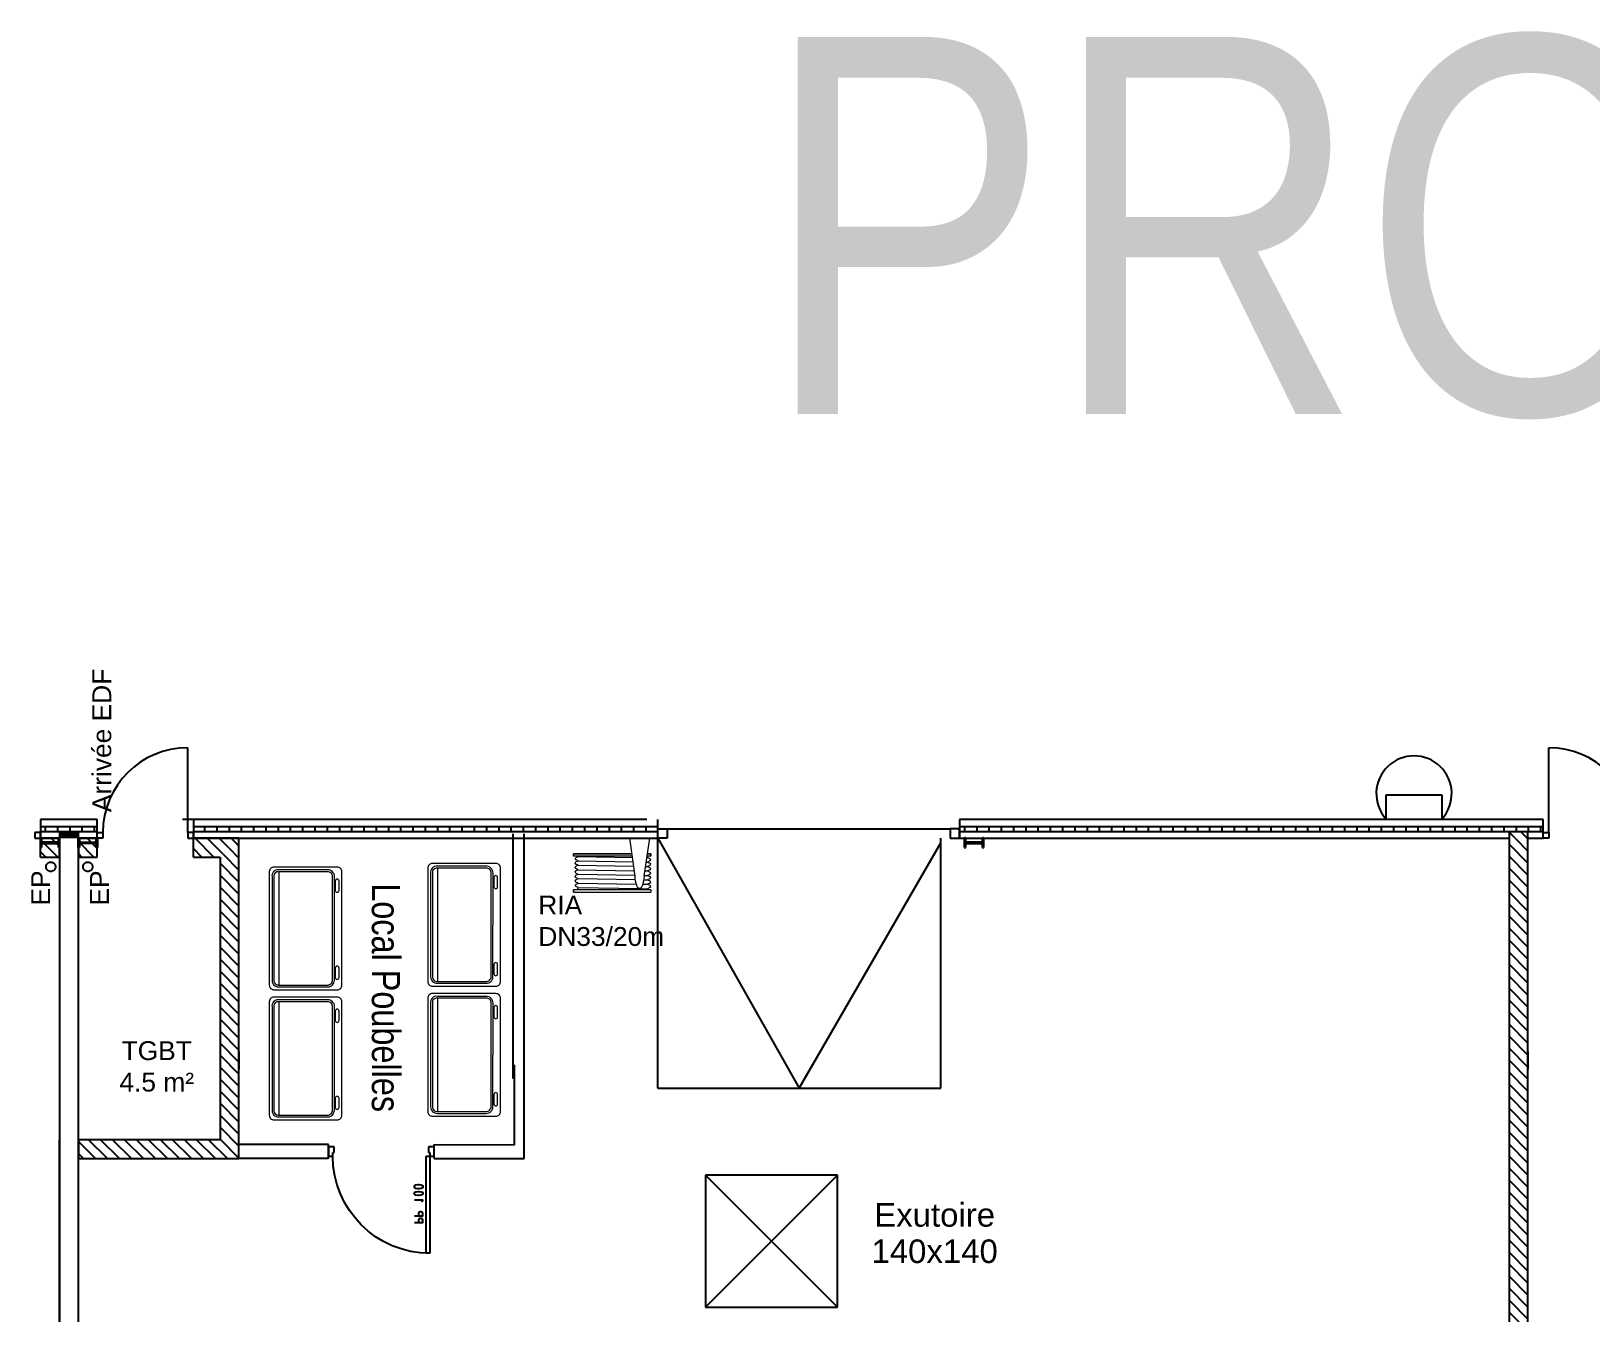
# Model space of a CAD drawing. Header units: millimetres. Extents: x 15590 to 15992, y 1055 to 1132.
# Drawn here: x 15702.03 to 15718.58, y 1110.12 to 1123.72 of the extents above; entities that cross this region are included whole.
import ezdxf

# ---------------------------------------------------------------- set-up
doc = ezdxf.new("R2010")
doc.units = ezdxf.units.MM
doc.header["$MEASUREMENT"] = 0
doc.linetypes.add('Cache', pattern=[564.444447, 282.222223, -282.222223])
doc.linetypes.add('Tirets', pattern=[0.004586, 0.002822, -0.001764])
doc.layers.get('0').update_dxf_attribs({"lineweight": 9})
for name, color, linetype in [('03_Projet', 7, 'Continuous'), ('05_Textes', 7, 'Continuous'), ('59', 7, 'Continuous'), ('AEP-PTT-EDF', 7, 'Continuous'), ('Cotation', 7, 'Continuous'), ('EP', 7, 'Continuous'), ('le cartouche', 7, 'Continuous'), ('murs exterieurs.P', 7, 'Continuous'), ('murs interieurs.P', 7, 'Continuous'), ('Parois', 7, 'Continuous'), ('structure', 7, 'Continuous'), ('surgeles', 4, 'Continuous')]:
    doc.layers.add(name, color=color, linetype=linetype)
for name, color, linetype, lineweight in [('DM cloison', 7, 'Continuous', 9), ('DM Divers', 7, 'Continuous', 9), ('DM RIA', 7, 'Continuous', 9)]:
    doc.layers.add(name, color=color, linetype=linetype, lineweight=lineweight)
doc.styles.add('Arial Narrow', font='ARIALN.TTF', dxfattribs={"height": 0.3})
doc.styles.add('GENERATED_STYLE_2', font='')
doc.styles.get("Standard").update_dxf_attribs({"font": 'swiss.ttf', "height": 0.2})
doc.styles.get('GENERATED_STYLE_2').set_extended_font_data('Arial Occidental')
pattern_1 = [(135, (15693.99056, 1074.65998), (-0.06363961, -0.06363961), [])]
pattern_2 = [(90, (15693.99056, 1074.65998), (-0.13, 8e-18), []), (180, (15693.99056, 1074.65998), (-8e-18, -0.13), [])]

# ---------------------------------------------------------------- blocks, each defined once
blk = doc.blocks.new('*U47')
at = {"layer": 'DM RIA', "color": 1, "linetype": 'Continuous'}
for p, q in [((313, 0), (104, 0)), ((-495, -191), (-495, -165)), ((-495, -165), (-495, -191)), ((-495, -165), (116, -165)), ((126, -165), (-495, -165)), ((158, -403), (104, 0)), ((313, 0), (253, -403)), ((325, -165), (289, -165)), ((296, -165), (325, -165)), ((325, -165), (325, -191)), ((325, -191), (325, -165)), ((130, -191), (-495, -191)), ((-447, -287), (144, -297)), ((-446, -191), (-446, -193)), ((-446, -240), (138, -250)), ((-445, -193), (131, -203)), ((269, -300), (291, -300)), ((276, -253), (291, -253)), ((283, -206), (292, -206)), ((325, -191), (285, -191)), ((291, -191), (291, -206)), ((-447, -334), (150, -345)), ((-446, -381), (156, -392)), ((-446, -429), (162, -439)), ((-446, -476), (-446, -477)), ((-446, -476), (171, -487)), ((240, -488), (291, -489)), ((250, -441), (291, -442)), ((255, -394), (291, -394)), ((262, -347), (291, -347)), ((291, -347), (291, -347)), ((291, -442), (291, -442)), ((-495, -574), (-495, -548)), ((325, -548), (-495, -548)), ((-495, -548), (-495, -574)), ((-495, -574), (325, -574)), ((-446, -523), (201, -534)), ((210, -534), (291, -536)), ((291, -536), (291, -548)), ((325, -548), (325, -574))]:
    blk.add_line(p, q, dxfattribs=at)
at = {"layer": 'DM RIA', "color": 1, "linetype": 'Continuous', "extrusion": (0, 0, -1)}
for centre, major_axis, start_param, end_param in [((-349, -312), (-128, 2), 5.58648, 6.97989), ((-348, -265), (-128, 2), 5.586496, 6.979875), ((-347, -218), (-128, 2), 5.58648, 6.97989), ((193, -276), (128, 0), 5.586483, 6.979887), ((193, -324), (128, 0), 5.586483, 6.979887), ((194, -229), (128, 0), 5.586483, 6.979887), ((-350, -360), (-128, 2), 5.58648, 6.97989), ((-348, -407), (-128, 2), 5.586491, 6.97988), ((-348, -454), (-128, 2), 5.586496, 6.979875), ((-347, -501), (-128, 2), 5.58648, 6.97989), ((206, -365), (0, -170), 4.940257, 7.626113), ((193, -371), (128, 0), 5.586483, 6.979887), ((193, -418), (128, 0), 5.586483, 6.979887), ((193, -465), (128, 0), 5.586483, 6.979887), ((193, -512), (128, 0), 5.586483, 6.979887), ((-328, -497), (-121, -41), 5.930977, 6.635394)]:
    blk.add_ellipse(centre, major_axis=major_axis, ratio=0.287901, start_param=start_param, end_param=end_param, dxfattribs=at)
blk = doc.blocks.new('RIA 33 20')
at = {"layer": 'DM RIA', "insert": (-608, 627), "char_height": 200, "width": 2384.82, "attachment_point": 1}
blk.add_mtext('{\\fArial|b0|i0|c0|p34;\\C1;RIA\\PDN33/20m}', dxfattribs=at)
blk = doc.blocks.new('Poubelle 1.30x0.77')
at = {"color": 7, "linetype": 'Continuous', "lineweight": 9}
blk.add_line((1.249, 0.668), (0.05, 0.668), dxfattribs=at)
for points in [[(1.25, 0.77), (0.05, 0.77, 0.418752), (0, 0.72), (0, 0.05, 0.431472), (0.05, 0), (1.25, 0, 0.434675), (1.3, 0.05), (1.3, 0.72, 0.441699)], [(0.1, 0.08), (1.199, 0.078, 0.445076), (1.271, 0.155), (1.271, 0.67, 0.499428), (1.198, 0.741), (0.099, 0.741, 0.41626), (0.03, 0.671), (0.03, 0.15, 0.416121)], [(0.104, 0.1), (1.199, 0.098, 0.445076), (1.251, 0.154), (1.251, 0.671, 0.517979), (1.2, 0.721), (0.103, 0.721, 0.45099), (0.05, 0.669), (0.05, 0.154, 0.457206)], [(0.13, 0.03), (0.23, 0.03, 0.999999), (0.23, 0.07), (0.13, 0.07, 0.999998)], [(1.053, 0.03), (1.153, 0.03, 0.999999), (1.153, 0.07), (1.053, 0.07, 0.999998)]]:
    blk.add_lwpolyline(points, format="xyb", close=True, dxfattribs=at)
blk = doc.blocks.new('PP100')
at = {"layer": '59', "color": 105, "linetype": 'Continuous'}
for p, q in [((107.5, 113), (103.5, 113)), ((103.5, 113), (103.5, 10)), ((107.5, 10), (107.5, 113)), ((0, 10), (4.5, 10)), ((0, 0), (0, 10)), ((6, 0), (0, 0)), ((4.5, 10), (4.5, 6)), ((4.5, 6), (6, 6)), ((6, 6), (6, 0)), ((103.5, 10), (107.5, 10)), ((106, 6), (107.5, 6)), ((106, 0), (106, 6)), ((112, 0), (106, 0)), ((107.5, 6), (107.5, 10)), ((107.5, 10), (112, 10)), ((112, 10), (112, 0))]:
    blk.add_line(p, q, dxfattribs=at)
for points in [[(91, 80.5, 0), (100, 80.5, 0), (100, 77.7, 0), (99.6, 76.8, 0), (99.2, 76.5, 0), (98.3, 76.2, 0), (97, 76.2, 0), (96.2, 76.5, 0), (95.7, 76.8, 0), (95.3, 77.7, 0), (95.3, 80.5, 0)], [(91, 73.3, 0), (100, 73.3, 0), (100, 70.5, 0), (99.6, 69.6, 0), (99.2, 69.3, 0), (98.3, 69, 0), (97, 69, 0), (96.2, 69.3, 0), (95.7, 69.6, 0), (95.3, 70.5, 0), (95.3, 73.3, 0)], [(98.7, 58.2, 0), (99.2, 57.6, 0), (100, 56.7, 0), (91, 56.7, 0)], [(100, 49.8, 0), (99.6, 50.7, 0), (98.3, 51.3, 0), (96.2, 51.7, 0), (94.9, 51.7, 0), (92.7, 51.3, 0), (91.4, 50.7, 0), (91, 49.8, 0), (91, 49.2, 0), (91.4, 48.3, 0), (92.7, 47.7, 0), (94.9, 47.4, 0), (96.2, 47.4, 0), (98.3, 47.7, 0), (99.6, 48.3, 0), (100, 49.2, 0), (100, 49.8, 0)], [(100, 42.6, 0), (99.6, 43.5, 0), (98.3, 44.1, 0), (96.2, 44.5, 0), (94.9, 44.5, 0), (92.7, 44.1, 0), (91.4, 43.5, 0), (91, 42.6, 0), (91, 42, 0), (91.4, 41.1, 0), (92.7, 40.5, 0), (94.9, 40.2, 0), (96.2, 40.2, 0), (98.3, 40.5, 0), (99.6, 41.1, 0), (100, 42, 0), (100, 42.6, 0)]]:
    blk.add_polyline3d(points, dxfattribs=at)
blk.add_arc((107.5, 10), 103, 90, 180, dxfattribs=at)

msp = doc.modelspace()

# ---------------------------------------------------------------- hatches: boundary and pattern name
at = {"layer": 'murs exterieurs.P', "linetype": 'Continuous', "ltscale": 1000}
h = msp.add_hatch(dxfattribs=at)
h.set_pattern_fill('ISOLANT_POLYSTYRENE_0005', color=256, scale=0.1, angle=90, style=0, pattern_type=2)
h.set_pattern_definition(pattern_2)
h.paths.add_polyline_path([(15702.429, 1115.279), (15702.129, 1115.279), (15702.129, 1115.229), (15702.429, 1115.229)], flags=0)
h = msp.add_hatch(dxfattribs=at)
h.set_pattern_fill('ISOLANT_POLYSTYRENE_0005', color=256, scale=0.1, angle=90, style=0, pattern_type=2)
h.set_pattern_definition(pattern_2)
h.paths.add_polyline_path([(15702.729, 1115.279), (15702.429, 1115.279), (15702.429, 1115.229), (15702.729, 1115.229)], flags=0)
h = msp.add_hatch(dxfattribs=at)
h.set_pattern_fill('ISOLANT_POLYSTYRENE_0005', color=256, scale=0.1, angle=90, style=0, pattern_type=2)
h.set_pattern_definition(pattern_2)
h.paths.add_polyline_path([(15708.675, 1115.279), (15703.749, 1115.279), (15703.749, 1115.229), (15708.675, 1115.229)], flags=0)
h = msp.add_hatch(dxfattribs=at)
h.set_pattern_fill('ISOLANT_POLYSTYRENE_0005', color=256, scale=0.1, angle=90, style=0, pattern_type=2)
h.set_pattern_definition(pattern_2)
h.paths.add_polyline_path([(15718.064, 1115.279), (15711.875, 1115.279), (15711.875, 1115.229), (15718.064, 1115.229)], flags=0)
for points in [[(15702.329, 1115.159), (15702.429, 1115.159), (15702.429, 1115.229), (15702.329, 1115.229)], [(15702.529, 1115.229), (15702.429, 1115.229), (15702.429, 1115.159), (15702.529, 1115.159)]]:
    msp.add_hatch(color=256, dxfattribs=at).paths.add_polyline_path(points, flags=0)
h = msp.add_hatch(dxfattribs=at)
h.set_pattern_fill('BRIQUES_DE_PAREMENT_0005', color=256, scale=0.1, angle=90, style=0, pattern_type=2)
h.set_pattern_definition(pattern_1)
h.paths.add_polyline_path([(15717.704, 1115.159), (15717.904, 1115.159), (15717.904, 1115.229), (15717.704, 1115.229)], flags=0)
at = {"layer": 'murs interieurs.P', "linetype": 'Continuous', "ltscale": 1000}
h = msp.add_hatch(dxfattribs=at)
h.set_pattern_fill('BRIQUES_DE_PAREMENT_0005', color=256, scale=0.1, angle=90, style=0, pattern_type=2)
h.set_pattern_definition(pattern_1)
h.paths.add_polyline_path([(15702.129, 1115.159), (15702.129, 1114.959), (15702.329, 1114.959), (15702.329, 1115.159)], flags=0)
h = msp.add_hatch(dxfattribs=at)
h.set_pattern_fill('BRIQUES_DE_PAREMENT_0005', color=256, scale=0.1, angle=90, style=0, pattern_type=2)
h.set_pattern_definition(pattern_1)
h.paths.add_polyline_path([(15702.529, 1115.159), (15702.529, 1114.959), (15702.729, 1114.959), (15702.729, 1115.159)], flags=0)
h = msp.add_hatch(dxfattribs=at)
h.set_pattern_fill('BRIQUES_DE_PAREMENT_0005', color=256, scale=0.1, angle=90, style=0, pattern_type=2)
h.set_pattern_definition(pattern_1)
h.paths.add_polyline_path([(15703.749, 1115.159), (15703.749, 1114.959), (15704.032, 1114.959), (15704.232, 1115.159)], flags=0)
h = msp.add_hatch(dxfattribs=at)
h.set_pattern_fill('BRIQUES_DE_PAREMENT_0005', color=256, scale=0.1, angle=90, style=0, pattern_type=2)
h.set_pattern_definition(pattern_1)
h.paths.add_polyline_path([(15704.232, 1111.762), (15704.232, 1115.159), (15704.032, 1114.959), (15704.032, 1111.962)], flags=0)
h = msp.add_hatch(dxfattribs=at)
h.set_pattern_fill('BRIQUES_DE_PAREMENT_0005', color=256, scale=0.1, angle=90, style=0, pattern_type=2)
h.set_pattern_definition(pattern_1)
h.paths.add_polyline_path([(15717.904, 1106.859), (15717.904, 1115.159), (15717.704, 1115.159), (15717.704, 1107.059)], flags=0)
h = msp.add_hatch(dxfattribs=at)
h.set_pattern_fill('BRIQUES_DE_PAREMENT_0005', color=256, scale=0.1, angle=90, style=0, pattern_type=2)
h.set_pattern_definition(pattern_1)
h.paths.add_polyline_path([(15704.032, 1111.962), (15702.529, 1111.962), (15702.529, 1111.762), (15704.232, 1111.762)], flags=0)

# ---------------------------------------------------------------- linework, layer by layer
at = {"layer": 'Cotation', "linetype": 'Continuous', "ltscale": 1000}
for p, q in [((15705.198, 1115.359), (15705.01, 1115.359)), ((15704.032, 1112.897), (15704.032, 1112.71)), ((15704.232, 1112.897), (15704.232, 1112.71)), ((15717.704, 1112.897), (15717.704, 1112.71)), ((15717.904, 1112.897), (15717.904, 1112.71))]:
    msp.add_line(p, q, dxfattribs=at)
at = {"layer": 'EP', "linetype": 'Tirets', "ltscale": 1000}
for centre in [(15702.236, 1114.856), (15702.629, 1114.856)]:
    msp.add_circle(centre, 0.05, dxfattribs=at)
at = {"layer": 'murs exterieurs.P', "linetype": 'Continuous', "ltscale": 1000}
for p, q in [((15703.689, 1115.219), (15703.689, 1116.119)), ((15718.124, 1115.219), (15718.124, 1116.119)), ((15702.129, 1115.359), (15702.129, 1115.279)), ((15702.429, 1115.279), (15702.129, 1115.279)), ((15702.129, 1115.279), (15702.129, 1115.229)), ((15702.729, 1115.279), (15702.429, 1115.279)), ((15702.729, 1115.279), (15702.729, 1115.359)), ((15702.729, 1115.229), (15702.729, 1115.279)), ((15703.749, 1115.359), (15703.749, 1115.279)), ((15708.675, 1115.279), (15703.749, 1115.279)), ((15703.749, 1115.279), (15703.749, 1115.229)), ((15708.675, 1115.279), (15708.675, 1115.359)), ((15708.675, 1115.229), (15708.675, 1115.279)), ((15708.675, 1115.259), (15708.775, 1115.259)), ((15708.675, 1115.159), (15708.675, 1115.259)), ((15708.775, 1115.259), (15708.775, 1115.159)), ((15708.775, 1115.259), (15711.775, 1115.259)), ((15711.875, 1115.259), (15711.775, 1115.259)), ((15711.775, 1115.259), (15711.775, 1115.159)), ((15711.875, 1115.359), (15711.875, 1115.279)), ((15718.064, 1115.279), (15711.875, 1115.279)), ((15711.875, 1115.279), (15711.875, 1115.229)), ((15711.875, 1115.159), (15711.875, 1115.259)), ((15718.064, 1115.279), (15718.064, 1115.359)), ((15718.064, 1115.229), (15718.064, 1115.279)), ((15702.129, 1115.219), (15702.069, 1115.219)), ((15702.069, 1115.219), (15702.069, 1115.159)), ((15702.069, 1115.159), (15702.129, 1115.159)), ((15702.129, 1115.159), (15702.129, 1115.219)), ((15702.329, 1115.229), (15702.329, 1115.159)), ((15702.529, 1115.159), (15702.529, 1115.229)), ((15702.729, 1115.219), (15702.789, 1115.219)), ((15702.729, 1115.159), (15702.729, 1115.219)), ((15702.789, 1115.159), (15702.729, 1115.159)), ((15702.789, 1115.219), (15702.789, 1115.159)), ((15703.749, 1115.219), (15703.689, 1115.219)), ((15703.689, 1115.219), (15703.689, 1115.159)), ((15703.689, 1115.159), (15703.749, 1115.159)), ((15703.749, 1115.159), (15703.749, 1115.219)), ((15708.775, 1115.159), (15708.675, 1115.159)), ((15711.775, 1115.159), (15711.875, 1115.159)), ((15717.704, 1115.229), (15717.704, 1115.159)), ((15717.904, 1115.159), (15717.904, 1115.229)), ((15718.064, 1115.219), (15718.124, 1115.219)), ((15718.064, 1115.159), (15718.064, 1115.219)), ((15718.124, 1115.159), (15718.064, 1115.159)), ((15718.124, 1115.219), (15718.124, 1115.159))]:
    msp.add_line(p, q, dxfattribs=at)
at = {"layer": 'murs exterieurs.P', "color": 31, "linetype": 'Continuous', "lineweight": 25, "ltscale": 1000}
for p, q in [((15702.129, 1115.229), (15702.129, 1115.159)), ((15702.129, 1115.229), (15702.429, 1115.229)), ((15702.429, 1115.229), (15702.729, 1115.229)), ((15702.729, 1115.159), (15702.729, 1115.229)), ((15703.749, 1115.229), (15703.749, 1115.159)), ((15703.749, 1115.229), (15708.675, 1115.229)), ((15708.675, 1115.159), (15708.675, 1115.229)), ((15711.875, 1115.229), (15711.875, 1115.159)), ((15711.875, 1115.229), (15718.064, 1115.229)), ((15718.064, 1115.159), (15718.064, 1115.229))]:
    msp.add_line(p, q, dxfattribs=at)
at = {"layer": 'murs exterieurs.P', "linetype": 'Cache', "ltscale": 1000}
for p, q in [((15708.675, 1112.509), (15708.675, 1115.159)), ((15708.675, 1115.159), (15710.175, 1112.509)), ((15710.175, 1112.509), (15711.675, 1115.109)), ((15711.675, 1112.509), (15711.675, 1115.159)), ((15708.675, 1112.509), (15711.675, 1112.509))]:
    msp.add_line(p, q, dxfattribs=at)
at = {"layer": 'murs exterieurs.P', "linetype": 'Continuous', "ltscale": 1000, "flags": 128}
for points in [[(15702.429, 1115.359), (15702.129, 1115.359)], [(15702.729, 1115.359), (15702.429, 1115.359)], [(15708.559, 1115.359), (15703.633, 1115.359)], [(15718.064, 1115.359), (15711.875, 1115.359)], [(15702.329, 1115.159), (15702.329, 1070.51)], [(15702.529, 1070.51), (15702.529, 1115.159)]]:
    msp.add_lwpolyline(points, dxfattribs=at)
at = {"layer": 'murs exterieurs.P', "color": 31, "linetype": 'Continuous', "lineweight": 25, "ltscale": 1000, "flags": 128}
for points in [[(15702.129, 1115.159), (15702.329, 1115.159)], [(15702.529, 1115.159), (15702.729, 1115.159)], [(15703.749, 1115.159), (15708.675, 1115.159)], [(15711.875, 1115.159), (15717.704, 1115.159)], [(15717.904, 1115.159), (15718.064, 1115.159)]]:
    msp.add_lwpolyline(points, dxfattribs=at)
at = {"layer": 'murs exterieurs.P', "linetype": 'Continuous', "ltscale": 1000}
for centre, start, end in [((15703.689, 1115.219), 90, 180), ((15718.124, 1115.219), 0, 90)]:
    msp.add_arc(centre, 0.9, start, end, dxfattribs=at)
at = {"layer": 'murs interieurs.P', "linetype": 'Continuous', "ltscale": 1000}
for p, q in [((15716.995, 1115.616), (15716.395, 1115.616)), ((15716.395, 1115.616), (15716.395, 1115.366)), ((15716.995, 1115.366), (15716.995, 1115.616)), ((15702.129, 1114.959), (15702.129, 1115.159)), ((15702.129, 1114.959), (15702.129, 1115.159)), ((15702.729, 1114.959), (15702.729, 1115.159)), ((15702.729, 1114.959), (15702.729, 1115.159)), ((15703.749, 1114.959), (15703.749, 1115.159)), ((15703.749, 1114.959), (15703.749, 1115.159)), ((15709.182, 1111.587), (15709.182, 1110.187)), ((15710.582, 1111.587), (15709.182, 1111.587)), ((15710.582, 1110.187), (15710.582, 1111.587)), ((15709.182, 1110.187), (15710.582, 1110.187))]:
    msp.add_line(p, q, dxfattribs=at)
at = {"layer": 'murs interieurs.P', "linetype": 'Cache', "ltscale": 1000}
for p, q in [((15710.582, 1110.187), (15709.182, 1111.587)), ((15710.582, 1111.587), (15709.182, 1110.187))]:
    msp.add_line(p, q, dxfattribs=at)
at = {"layer": 'murs interieurs.P', "linetype": 'Continuous', "ltscale": 1000, "flags": 128}
for points in [[(15702.329, 1115.159), (15702.129, 1115.159)], [(15702.329, 1114.959), (15702.329, 1115.159)], [(15702.729, 1115.159), (15702.529, 1115.159)], [(15702.529, 1115.159), (15702.529, 1114.959)], [(15704.232, 1115.159), (15703.749, 1115.159)], [(15704.232, 1111.762), (15704.232, 1115.159)], [(15717.704, 1115.159), (15717.704, 1107.059)], [(15717.904, 1106.859), (15717.904, 1115.159)], [(15702.129, 1114.959), (15702.329, 1114.959)], [(15702.529, 1114.959), (15702.729, 1114.959)], [(15703.749, 1114.959), (15704.032, 1114.959)], [(15704.032, 1114.959), (15704.032, 1111.962)], [(15702.329, 1111.762), (15702.329, 1111.962)], [(15704.032, 1111.962), (15702.529, 1111.962)], [(15702.529, 1111.962), (15702.529, 1111.762)], [(15702.329, 1102.16), (15702.329, 1111.762)], [(15702.529, 1111.762), (15704.232, 1111.762)]]:
    msp.add_lwpolyline(points, dxfattribs=at)
at = {"layer": 'murs interieurs.P', "linetype": 'Continuous', "ltscale": 1000}
msp.add_arc((15716.695, 1115.632), 0.4, 318.2776, 221.7224, dxfattribs=at)
at = {"layer": 'Parois'}
for p, q in [((15705.183, 1111.912), (15704.232, 1111.912)), ((15705.183, 1111.762), (15705.183, 1111.912)), ((15706.303, 1111.912), (15707.156, 1111.909)), ((15706.303, 1111.762), (15706.303, 1111.912)), ((15705.183, 1111.762), (15704.232, 1111.762)), ((15706.303, 1111.762), (15707.256, 1111.762))]:
    msp.add_line(p, q, dxfattribs=at)
at = {"layer": 'structure', "linetype": 'Continuous', "ltscale": 1000}
msp.add_line((15717.743, 1115.359), (15717.555, 1115.359), dxfattribs=at)
at = {"layer": 'structure', "color": 160, "linetype": 'Continuous', "lineweight": 35, "ltscale": 1000}
for p, q in [((15702.137, 1115.159), (15702.129, 1115.159)), ((15702.129, 1115.159), (15702.129, 1115.059)), ((15702.137, 1115.118), (15702.137, 1115.159)), ((15702.137, 1115.059), (15702.137, 1115.101)), ((15702.315, 1115.112), (15702.143, 1115.112)), ((15702.143, 1115.106), (15702.315, 1115.106)), ((15702.329, 1115.159), (15702.32, 1115.159)), ((15702.32, 1115.159), (15702.32, 1115.118)), ((15702.32, 1115.101), (15702.32, 1115.059)), ((15702.329, 1115.059), (15702.329, 1115.159)), ((15702.529, 1115.159), (15702.537, 1115.159)), ((15702.529, 1115.059), (15702.529, 1115.159)), ((15702.537, 1115.159), (15702.537, 1115.118)), ((15702.537, 1115.101), (15702.537, 1115.059)), ((15702.543, 1115.112), (15702.715, 1115.112)), ((15702.715, 1115.106), (15702.543, 1115.106)), ((15702.72, 1115.118), (15702.72, 1115.159)), ((15702.72, 1115.159), (15702.729, 1115.159)), ((15702.72, 1115.059), (15702.72, 1115.101)), ((15702.729, 1115.159), (15702.729, 1115.059)), ((15711.937, 1115.159), (15711.929, 1115.159)), ((15711.929, 1115.159), (15711.929, 1115.059)), ((15711.937, 1115.118), (15711.937, 1115.159)), ((15711.937, 1115.059), (15711.937, 1115.101)), ((15712.114, 1115.112), (15711.943, 1115.112)), ((15711.943, 1115.106), (15712.114, 1115.106)), ((15712.129, 1115.159), (15712.12, 1115.159)), ((15712.12, 1115.159), (15712.12, 1115.118)), ((15712.12, 1115.101), (15712.12, 1115.059)), ((15712.129, 1115.059), (15712.129, 1115.159)), ((15702.129, 1115.059), (15702.137, 1115.059)), ((15702.32, 1115.059), (15702.329, 1115.059)), ((15702.537, 1115.059), (15702.529, 1115.059)), ((15702.729, 1115.059), (15702.72, 1115.059)), ((15711.929, 1115.059), (15711.937, 1115.059)), ((15712.12, 1115.059), (15712.129, 1115.059))]:
    msp.add_line(p, q, dxfattribs=at)
for centre, start, end in [((15702.143, 1115.118), 180, 270), ((15702.143, 1115.101), 90, 180), ((15702.315, 1115.118), 270, 0), ((15702.315, 1115.101), 0, 90), ((15702.543, 1115.118), 180, 270), ((15702.543, 1115.101), 90, 180), ((15702.715, 1115.118), 270, 0), ((15702.715, 1115.101), 0, 90), ((15711.943, 1115.118), 180, 270), ((15711.943, 1115.101), 90, 180), ((15712.114, 1115.118), 270, 0), ((15712.114, 1115.101), 0, 90)]:
    msp.add_arc(centre, 0.0056, start, end, dxfattribs=at)
at = {"layer": 'surgeles', "color": 0}
for p, q in [((15707.14, 1112.611), (15707.141, 1115.205)), ((15707.256, 1112.756), (15707.256, 1115.205)), ((15707.156, 1111.909), (15707.156, 1112.756)), ((15707.256, 1111.762), (15707.256, 1112.756))]:
    msp.add_line(p, q, dxfattribs=at)

# ---------------------------------------------------------------- block references
at = {"layer": '03_Projet', "rotation": 89.99999999999997}
for p in [(15705.324, 1113.552), (15707.006, 1113.59), (15705.324, 1112.173), (15707.006, 1112.211)]:
    msp.add_blockref('Poubelle 1.30x0.77', p, dxfattribs=at)
at = {"layer": 'DM cloison', "xscale": 0.001, "yscale": 0.001, "zscale": 0.001}
for name, p in [('*U47', (15708.275, 1115.159)), ('RIA 33 20', (15708.015, 1113.923))]:
    msp.add_blockref(name, p, dxfattribs=at)
at = {"layer": 'surgeles', "color": 5, "xscale": -0.00999999999839929, "yscale": 0.00999999999839929, "zscale": 0.00999999999839929, "rotation": 180}
msp.add_blockref('PP100', (15705.183, 1111.887), dxfattribs=at)

# ---------------------------------------------------------------- texts
at = {"layer": '05_Textes', "insert": (15705.942, 1113.468), "char_height": 0.3, "width": 2.66616, "attachment_point": 2, "rotation": 270, "style": 'Arial Narrow'}
msp.add_mtext('Local Poubelles', dxfattribs=at)
at = {"layer": 'AEP-PTT-EDF', "linetype": 'Continuous', "insert": (15702.779, 1116.196), "char_height": 0.2, "attachment_point": 5, "rotation": 90, "style": 'GENERATED_STYLE_2'}
msp.add_mtext('{Arrivée EDF}', dxfattribs=at)
at = {"layer": 'DM Divers', "insert": (15703.36, 1113.006), "char_height": 0.2, "width": 3.36104, "attachment_point": 2}
msp.add_mtext('{\\C1;TGBT\\P4.5 m²}', dxfattribs=at)
at = {"layer": 'EP', "linetype": 'Continuous', "char_height": 0.2, "attachment_point": 5, "rotation": 90, "style": 'GENERATED_STYLE_2'}
for insert in [(15702.129, 1114.631), (15702.753, 1114.631)]:
    msp.add_mtext('{EP}', dxfattribs=dict(at, insert=insert))
at = {"layer": 'le cartouche', "color": 1, "style": 'Arial Narrow'}
msp.add_text('PROJET', height=4, dxfattribs=at).set_placement((15709.783, 1119.657))
at = {"layer": 'murs interieurs.P', "linetype": 'Continuous', "insert": (15711.611, 1110.97), "char_height": 0.25, "attachment_point": 5, "line_spacing_factor": 0.925552, "style": 'GENERATED_STYLE_2'}
msp.add_mtext('{Exutoire\\P140x140}', dxfattribs=at)

doc.saveas('drawing.dxf')
